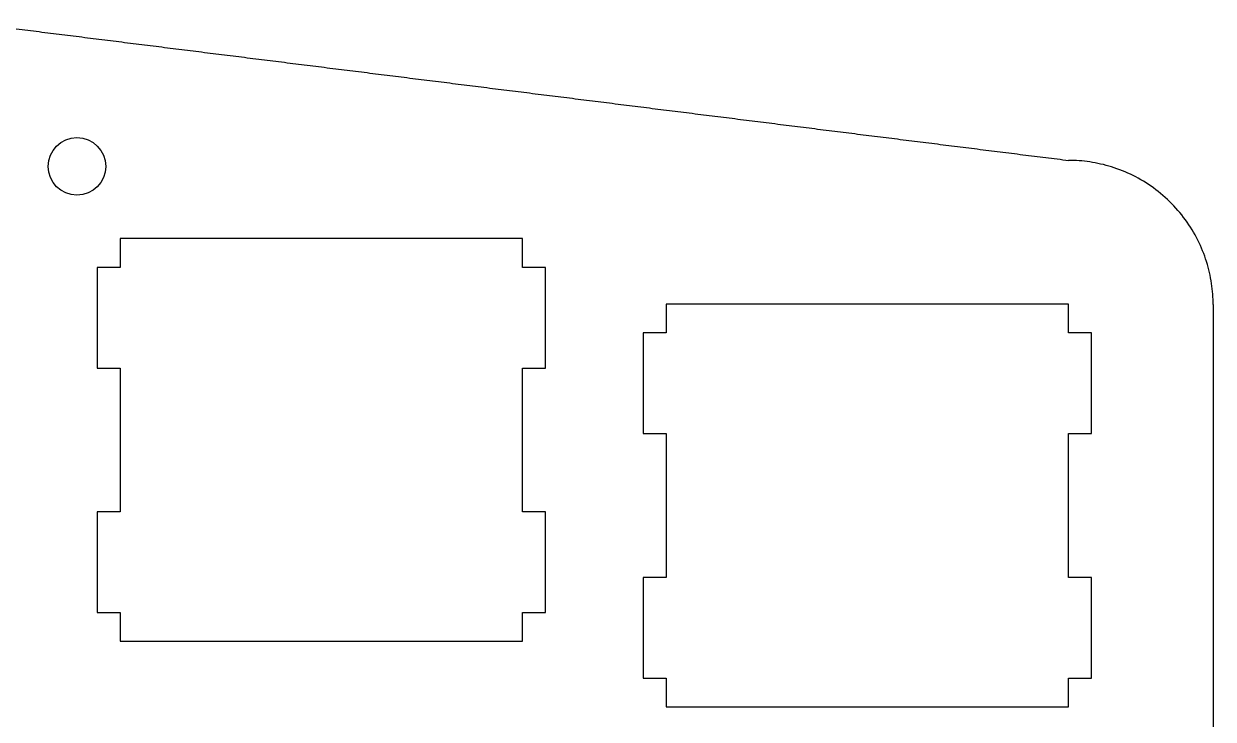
# Model space of a CAD drawing. Extents: x 0 to 145, y 2 to 120.
# Drawn here: x 77.65 to 119.03, y 96.28 to 120.46 of the extents above; entities that cross this region are included whole.
import ezdxf

# ---------------------------------------------------------------- set-up
doc = ezdxf.new("R2010")
doc.units = 0

# ---------------------------------------------------------------- blocks, each defined once
blk = doc.blocks.new('WIRE006')
at = {"layer": 'Row0', "color": 0}
for points in [[(95, 112.9896), (94.9, 112.9896), (94.8, 112.9896), (94.7, 112.9896), (94.6, 112.9896), (94.5, 112.9896), (94.4, 112.9896), (94.3, 112.9896), (94.2, 112.9896), (94.1, 112.9896), (94, 112.9896), (93.9, 112.9896), (93.8, 112.9896), (93.7, 112.9896), (93.6, 112.9896), (93.5, 112.9896), (93.4, 112.9896), (93.3, 112.9896), (93.2, 112.9896), (93.1, 112.9896), (93, 112.9896), (92.9, 112.9896), (92.8, 112.9896), (92.7, 112.9896), (92.6, 112.9896), (92.5, 112.9896), (92.4, 112.9896), (92.3, 112.9896), (92.2, 112.9896), (92.1, 112.9896), (92, 112.9896), (91.9, 112.9896), (91.8, 112.9896), (91.7, 112.9896), (91.6, 112.9896), (91.5, 112.9896), (91.4, 112.9896), (91.3, 112.9896), (91.2, 112.9896), (91.1, 112.9896), (91, 112.9896), (90.9, 112.9896), (90.8, 112.9896), (90.7, 112.9896), (90.6, 112.9896), (90.5, 112.9896), (90.4, 112.9896), (90.3, 112.9896), (90.2, 112.9896), (90.1, 112.9896), (90, 112.9896), (89.9, 112.9896), (89.8, 112.9896), (89.7, 112.9896), (89.6, 112.9896), (89.5, 112.9896), (89.4, 112.9896), (89.3, 112.9896), (89.2, 112.9896), (89.1, 112.9896), (89, 112.9896), (88.9, 112.9896), (88.8, 112.9896), (88.7, 112.9896), (88.6, 112.9896), (88.5, 112.9896), (88.4, 112.9896), (88.3, 112.9896), (88.2, 112.9896), (88.1, 112.9896), (88, 112.9896), (87.9, 112.9896), (87.8, 112.9896), (87.7, 112.9896), (87.6, 112.9896), (87.5, 112.9896), (87.4, 112.9896), (87.3, 112.9896), (87.2, 112.9896), (87.1, 112.9896), (87, 112.9896), (86.9, 112.9896), (86.8, 112.9896), (86.7, 112.9896), (86.6, 112.9896), (86.5, 112.9896), (86.4, 112.9896), (86.3, 112.9896), (86.2, 112.9896), (86.1, 112.9896), (86, 112.9896), (85.9, 112.9896), (85.8, 112.9896), (85.7, 112.9896), (85.6, 112.9896), (85.5, 112.9896), (85.4, 112.9896), (85.3, 112.9896), (85.2, 112.9896), (85.1, 112.9896), (85, 112.9896), (84.9, 112.9896), (84.8, 112.9896), (84.7, 112.9896), (84.6, 112.9896), (84.5, 112.9896), (84.4, 112.9896), (84.3, 112.9896), (84.2, 112.9896), (84.1, 112.9896), (84, 112.9896), (83.9, 112.9896), (83.8, 112.9896), (83.7, 112.9896), (83.6, 112.9896), (83.5, 112.9896), (83.4, 112.9896), (83.3, 112.9896), (83.2, 112.9896), (83.1, 112.9896), (83, 112.9896), (82.9, 112.9896), (82.8, 112.9896), (82.7, 112.9896), (82.6, 112.9896), (82.5, 112.9896), (82.4, 112.9896), (82.3, 112.9896), (82.2, 112.9896), (82.1, 112.9896), (82, 112.9896), (81.9, 112.9896), (81.8, 112.9896), (81.7, 112.9896), (81.6, 112.9896), (81.5, 112.9896), (81.4, 112.9896), (81.3, 112.9896), (81.2, 112.9896), (81.1, 112.9896), (81, 112.9896)], [(81, 112.9896), (81, 112.8896), (81, 112.7896), (81, 112.6896), (81, 112.5896), (81, 112.4896), (81, 112.3896), (81, 112.2896), (81, 112.1896), (81, 112.0896), (81, 111.9896)], [(95, 111.9896), (95, 112.0896), (95, 112.1896), (95, 112.2896), (95, 112.3896), (95, 112.4896), (95, 112.5896), (95, 112.6896), (95, 112.7896), (95, 112.8896), (95, 112.9896)], [(81, 111.9896), (80.9, 111.9896), (80.8, 111.9896), (80.7, 111.9896), (80.6, 111.9896), (80.5, 111.9896), (80.4, 111.9896), (80.3, 111.9896), (80.2, 111.9896)], [(80.2, 111.9896), (80.2, 111.8896), (80.2, 111.7896), (80.2, 111.6896), (80.2, 111.5896), (80.2, 111.4896), (80.2, 111.3896), (80.2, 111.2896), (80.2, 111.1896), (80.2, 111.0896), (80.2, 110.9896), (80.2, 110.8896), (80.2, 110.7896), (80.2, 110.6896), (80.2, 110.5896), (80.2, 110.4896), (80.2, 110.3896), (80.2, 110.2896), (80.2, 110.1896), (80.2, 110.0896), (80.2, 109.9896), (80.2, 109.8896), (80.2, 109.7896), (80.2, 109.6896), (80.2, 109.5896), (80.2, 109.4896), (80.2, 109.3896), (80.2, 109.2896), (80.2, 109.1896), (80.2, 109.0896), (80.2, 108.9896), (80.2, 108.8896), (80.2, 108.7896), (80.2, 108.6896), (80.2, 108.5896), (80.2, 108.4896)], [(95.8, 111.9896), (95.7, 111.9896), (95.6, 111.9896), (95.5, 111.9896), (95.4, 111.9896), (95.3, 111.9896), (95.2, 111.9896), (95.1, 111.9896), (95, 111.9896)], [(95.8, 108.4896), (95.8, 108.5896), (95.8, 108.6896), (95.8, 108.7896), (95.8, 108.8896), (95.8, 108.9896), (95.8, 109.0896), (95.8, 109.1896), (95.8, 109.2896), (95.8, 109.3896), (95.8, 109.4896), (95.8, 109.5896), (95.8, 109.6896), (95.8, 109.7896), (95.8, 109.8896), (95.8, 109.9896), (95.8, 110.0896), (95.8, 110.1896), (95.8, 110.2896), (95.8, 110.3896), (95.8, 110.4896), (95.8, 110.5896), (95.8, 110.6896), (95.8, 110.7896), (95.8, 110.8896), (95.8, 110.9896), (95.8, 111.0896), (95.8, 111.1896), (95.8, 111.2896), (95.8, 111.3896), (95.8, 111.4896), (95.8, 111.5896), (95.8, 111.6896), (95.8, 111.7896), (95.8, 111.8896), (95.8, 111.9896)], [(80.2, 108.4896), (80.3, 108.4896), (80.4, 108.4896), (80.5, 108.4896), (80.6, 108.4896), (80.7, 108.4896), (80.8, 108.4896), (80.9, 108.4896), (81, 108.4896)], [(81, 108.4896), (81, 108.3896), (81, 108.2896), (81, 108.1896), (81, 108.0896), (81, 107.9896), (81, 107.8896), (81, 107.7896), (81, 107.6896), (81, 107.5896), (81, 107.4896), (81, 107.3896), (81, 107.2896), (81, 107.1896), (81, 107.0896), (81, 106.9896), (81, 106.8896), (81, 106.7896), (81, 106.6896), (81, 106.5896), (81, 106.4896), (81, 106.3896), (81, 106.2896), (81, 106.1896), (81, 106.0896), (81, 105.9896), (81, 105.8896), (81, 105.7896), (81, 105.6896), (81, 105.5896), (81, 105.4896), (81, 105.3896), (81, 105.2896), (81, 105.1896), (81, 105.0896), (81, 104.9896), (81, 104.8896), (81, 104.7896), (81, 104.6896), (81, 104.5896), (81, 104.4896), (81, 104.3896), (81, 104.2896), (81, 104.1896), (81, 104.0896), (81, 103.9896), (81, 103.8896), (81, 103.7896), (81, 103.6896), (81, 103.5896), (81, 103.4896)], [(95, 103.4896), (95, 103.5896), (95, 103.6896), (95, 103.7896), (95, 103.8896), (95, 103.9896), (95, 104.0896), (95, 104.1896), (95, 104.2896), (95, 104.3896), (95, 104.4896), (95, 104.5896), (95, 104.6896), (95, 104.7896), (95, 104.8896), (95, 104.9896), (95, 105.0896), (95, 105.1896), (95, 105.2896), (95, 105.3896), (95, 105.4896), (95, 105.5896), (95, 105.6896), (95, 105.7896), (95, 105.8896), (95, 105.9896), (95, 106.0896), (95, 106.1896), (95, 106.2896), (95, 106.3896), (95, 106.4896), (95, 106.5896), (95, 106.6896), (95, 106.7896), (95, 106.8896), (95, 106.9896), (95, 107.0896), (95, 107.1896), (95, 107.2896), (95, 107.3896), (95, 107.4896), (95, 107.5896), (95, 107.6896), (95, 107.7896), (95, 107.8896), (95, 107.9896), (95, 108.0896), (95, 108.1896), (95, 108.2896), (95, 108.3896), (95, 108.4896)], [(95, 108.4896), (95.1, 108.4896), (95.2, 108.4896), (95.3, 108.4896), (95.4, 108.4896), (95.5, 108.4896), (95.6, 108.4896), (95.7, 108.4896), (95.8, 108.4896)], [(81, 103.4896), (80.9, 103.4896), (80.8, 103.4896), (80.7, 103.4896), (80.6, 103.4896), (80.5, 103.4896), (80.4, 103.4896), (80.3, 103.4896), (80.2, 103.4896)], [(80.2, 103.4896), (80.2, 103.3896), (80.2, 103.2896), (80.2, 103.1896), (80.2, 103.0896), (80.2, 102.9896), (80.2, 102.8896), (80.2, 102.7896), (80.2, 102.6896), (80.2, 102.5896), (80.2, 102.4896), (80.2, 102.3896), (80.2, 102.2896), (80.2, 102.1896), (80.2, 102.0896), (80.2, 101.9896), (80.2, 101.8896), (80.2, 101.7896), (80.2, 101.6896), (80.2, 101.5896), (80.2, 101.4896), (80.2, 101.3896), (80.2, 101.2896), (80.2, 101.1896), (80.2, 101.0896), (80.2, 100.9896), (80.2, 100.8896), (80.2, 100.7896), (80.2, 100.6896), (80.2, 100.5896), (80.2, 100.4896), (80.2, 100.3896), (80.2, 100.2896), (80.2, 100.1896), (80.2, 100.0896), (80.2, 99.9896)], [(95.8, 103.4896), (95.7, 103.4896), (95.6, 103.4896), (95.5, 103.4896), (95.4, 103.4896), (95.3, 103.4896), (95.2, 103.4896), (95.1, 103.4896), (95, 103.4896)], [(95.8, 99.9896), (95.8, 100.0896), (95.8, 100.1896), (95.8, 100.2896), (95.8, 100.3896), (95.8, 100.4896), (95.8, 100.5896), (95.8, 100.6896), (95.8, 100.7896), (95.8, 100.8896), (95.8, 100.9896), (95.8, 101.0896), (95.8, 101.1896), (95.8, 101.2896), (95.8, 101.3896), (95.8, 101.4896), (95.8, 101.5896), (95.8, 101.6896), (95.8, 101.7896), (95.8, 101.8896), (95.8, 101.9896), (95.8, 102.0896), (95.8, 102.1896), (95.8, 102.2896), (95.8, 102.3896), (95.8, 102.4896), (95.8, 102.5896), (95.8, 102.6896), (95.8, 102.7896), (95.8, 102.8896), (95.8, 102.9896), (95.8, 103.0896), (95.8, 103.1896), (95.8, 103.2896), (95.8, 103.3896), (95.8, 103.4896)], [(80.2, 99.9896), (80.3, 99.9896), (80.4, 99.9896), (80.5, 99.9896), (80.6, 99.9896), (80.7, 99.9896), (80.8, 99.9896), (80.9, 99.9896), (81, 99.9896)], [(81, 99.9896), (81, 99.8896), (81, 99.7896), (81, 99.6896), (81, 99.5896), (81, 99.4896), (81, 99.3896), (81, 99.2896), (81, 99.1896), (81, 99.0896), (81, 98.9896)], [(95, 98.9896), (95, 99.0896), (95, 99.1896), (95, 99.2896), (95, 99.3896), (95, 99.4896), (95, 99.5896), (95, 99.6896), (95, 99.7896), (95, 99.8896), (95, 99.9896)], [(95, 99.9896), (95.1, 99.9896), (95.2, 99.9896), (95.3, 99.9896), (95.4, 99.9896), (95.5, 99.9896), (95.6, 99.9896), (95.7, 99.9896), (95.8, 99.9896)], [(81, 98.9896), (81.1, 98.9896), (81.2, 98.9896), (81.3, 98.9896), (81.4, 98.9896), (81.5, 98.9896), (81.6, 98.9896), (81.7, 98.9896), (81.8, 98.9896), (81.9, 98.9896), (82, 98.9896), (82.1, 98.9896), (82.2, 98.9896), (82.3, 98.9896), (82.4, 98.9896), (82.5, 98.9896), (82.6, 98.9896), (82.7, 98.9896), (82.8, 98.9896), (82.9, 98.9896), (83, 98.9896), (83.1, 98.9896), (83.2, 98.9896), (83.3, 98.9896), (83.4, 98.9896), (83.5, 98.9896), (83.6, 98.9896), (83.7, 98.9896), (83.8, 98.9896), (83.9, 98.9896), (84, 98.9896), (84.1, 98.9896), (84.2, 98.9896), (84.3, 98.9896), (84.4, 98.9896), (84.5, 98.9896), (84.6, 98.9896), (84.7, 98.9896), (84.8, 98.9896), (84.9, 98.9896), (85, 98.9896), (85.1, 98.9896), (85.2, 98.9896), (85.3, 98.9896), (85.4, 98.9896), (85.5, 98.9896), (85.6, 98.9896), (85.7, 98.9896), (85.8, 98.9896), (85.9, 98.9896), (86, 98.9896), (86.1, 98.9896), (86.2, 98.9896), (86.3, 98.9896), (86.4, 98.9896), (86.5, 98.9896), (86.6, 98.9896), (86.7, 98.9896), (86.8, 98.9896), (86.9, 98.9896), (87, 98.9896), (87.1, 98.9896), (87.2, 98.9896), (87.3, 98.9896), (87.4, 98.9896), (87.5, 98.9896), (87.6, 98.9896), (87.7, 98.9896), (87.8, 98.9896), (87.9, 98.9896), (88, 98.9896), (88.1, 98.9896), (88.2, 98.9896), (88.3, 98.9896), (88.4, 98.9896), (88.5, 98.9896), (88.6, 98.9896), (88.7, 98.9896), (88.8, 98.9896), (88.9, 98.9896), (89, 98.9896), (89.1, 98.9896), (89.2, 98.9896), (89.3, 98.9896), (89.4, 98.9896), (89.5, 98.9896), (89.6, 98.9896), (89.7, 98.9896), (89.8, 98.9896), (89.9, 98.9896), (90, 98.9896), (90.1, 98.9896), (90.2, 98.9896), (90.3, 98.9896), (90.4, 98.9896), (90.5, 98.9896), (90.6, 98.9896), (90.7, 98.9896), (90.8, 98.9896), (90.9, 98.9896), (91, 98.9896), (91.1, 98.9896), (91.2, 98.9896), (91.3, 98.9896), (91.4, 98.9896), (91.5, 98.9896), (91.6, 98.9896), (91.7, 98.9896), (91.8, 98.9896), (91.9, 98.9896), (92, 98.9896), (92.1, 98.9896), (92.2, 98.9896), (92.3, 98.9896), (92.4, 98.9896), (92.5, 98.9896), (92.6, 98.9896), (92.7, 98.9896), (92.8, 98.9896), (92.9, 98.9896), (93, 98.9896), (93.1, 98.9896), (93.2, 98.9896), (93.3, 98.9896), (93.4, 98.9896), (93.5, 98.9896), (93.6, 98.9896), (93.7, 98.9896), (93.8, 98.9896), (93.9, 98.9896), (94, 98.9896), (94.1, 98.9896), (94.2, 98.9896), (94.3, 98.9896), (94.4, 98.9896), (94.5, 98.9896), (94.6, 98.9896), (94.7, 98.9896), (94.8, 98.9896), (94.9, 98.9896), (95, 98.9896)]]:
    blk.add_lwpolyline(points, dxfattribs=at)
blk = doc.blocks.new('WIRE007')
at = {"layer": 'Row0', "color": 0}
for points in [[(114, 110.7096), (113.9, 110.7096), (113.8, 110.7096), (113.7, 110.7096), (113.6, 110.7096), (113.5, 110.7096), (113.4, 110.7096), (113.3, 110.7096), (113.2, 110.7096), (113.1, 110.7096), (113, 110.7096), (112.9, 110.7096), (112.8, 110.7096), (112.7, 110.7096), (112.6, 110.7096), (112.5, 110.7096), (112.4, 110.7096), (112.3, 110.7096), (112.2, 110.7096), (112.1, 110.7096), (112, 110.7096), (111.9, 110.7096), (111.8, 110.7096), (111.7, 110.7096), (111.6, 110.7096), (111.5, 110.7096), (111.4, 110.7096), (111.3, 110.7096), (111.2, 110.7096), (111.1, 110.7096), (111, 110.7096), (110.9, 110.7096), (110.8, 110.7096), (110.7, 110.7096), (110.6, 110.7096), (110.5, 110.7096), (110.4, 110.7096), (110.3, 110.7096), (110.2, 110.7096), (110.1, 110.7096), (110, 110.7096), (109.9, 110.7096), (109.8, 110.7096), (109.7, 110.7096), (109.6, 110.7096), (109.5, 110.7096), (109.4, 110.7096), (109.3, 110.7096), (109.2, 110.7096), (109.1, 110.7096), (109, 110.7096), (108.9, 110.7096), (108.8, 110.7096), (108.7, 110.7096), (108.6, 110.7096), (108.5, 110.7096), (108.4, 110.7096), (108.3, 110.7096), (108.2, 110.7096), (108.1, 110.7096), (108, 110.7096), (107.9, 110.7096), (107.8, 110.7096), (107.7, 110.7096), (107.6, 110.7096), (107.5, 110.7096), (107.4, 110.7096), (107.3, 110.7096), (107.2, 110.7096), (107.1, 110.7096), (107, 110.7096), (106.9, 110.7096), (106.8, 110.7096), (106.7, 110.7096), (106.6, 110.7096), (106.5, 110.7096), (106.4, 110.7096), (106.3, 110.7096), (106.2, 110.7096), (106.1, 110.7096), (106, 110.7096), (105.9, 110.7096), (105.8, 110.7096), (105.7, 110.7096), (105.6, 110.7096), (105.5, 110.7096), (105.4, 110.7096), (105.3, 110.7096), (105.2, 110.7096), (105.1, 110.7096), (105, 110.7096), (104.9, 110.7096), (104.8, 110.7096), (104.7, 110.7096), (104.6, 110.7096), (104.5, 110.7096), (104.4, 110.7096), (104.3, 110.7096), (104.2, 110.7096), (104.1, 110.7096), (104, 110.7096), (103.9, 110.7096), (103.8, 110.7096), (103.7, 110.7096), (103.6, 110.7096), (103.5, 110.7096), (103.4, 110.7096), (103.3, 110.7096), (103.2, 110.7096), (103.1, 110.7096), (103, 110.7096), (102.9, 110.7096), (102.8, 110.7096), (102.7, 110.7096), (102.6, 110.7096), (102.5, 110.7096), (102.4, 110.7096), (102.3, 110.7096), (102.2, 110.7096), (102.1, 110.7096), (102, 110.7096), (101.9, 110.7096), (101.8, 110.7096), (101.7, 110.7096), (101.6, 110.7096), (101.5, 110.7096), (101.4, 110.7096), (101.3, 110.7096), (101.2, 110.7096), (101.1, 110.7096), (101, 110.7096), (100.9, 110.7096), (100.8, 110.7096), (100.7, 110.7096), (100.6, 110.7096), (100.5, 110.7096), (100.4, 110.7096), (100.3, 110.7096), (100.2, 110.7096), (100.1, 110.7096), (100, 110.7096)], [(100, 110.7096), (100, 110.6096), (100, 110.5096), (100, 110.4096), (100, 110.3096), (100, 110.2096), (100, 110.1096), (100, 110.0096), (100, 109.9096), (100, 109.8096), (100, 109.7096)], [(114, 109.7096), (114, 109.8096), (114, 109.9096), (114, 110.0096), (114, 110.1096), (114, 110.2096), (114, 110.3096), (114, 110.4096), (114, 110.5096), (114, 110.6096), (114, 110.7096)], [(99.2, 109.7096), (99.2, 109.6096), (99.2, 109.5096), (99.2, 109.4096), (99.2, 109.3096), (99.2, 109.2096), (99.2, 109.1096), (99.2, 109.0096), (99.2, 108.9096), (99.2, 108.8096), (99.2, 108.7096), (99.2, 108.6096), (99.2, 108.5096), (99.2, 108.4096), (99.2, 108.3096), (99.2, 108.2096), (99.2, 108.1096), (99.2, 108.0096), (99.2, 107.9096), (99.2, 107.8096), (99.2, 107.7096), (99.2, 107.6096), (99.2, 107.5096), (99.2, 107.4096), (99.2, 107.3096), (99.2, 107.2096), (99.2, 107.1096), (99.2, 107.0096), (99.2, 106.9096), (99.2, 106.8096), (99.2, 106.7096), (99.2, 106.6096), (99.2, 106.5096), (99.2, 106.4096), (99.2, 106.3096), (99.2, 106.2096)], [(100, 109.7096), (99.9, 109.7096), (99.8, 109.7096), (99.7, 109.7096), (99.6, 109.7096), (99.5, 109.7096), (99.4, 109.7096), (99.3, 109.7096), (99.2, 109.7096)], [(114.8, 109.7096), (114.7, 109.7096), (114.6, 109.7096), (114.5, 109.7096), (114.4, 109.7096), (114.3, 109.7096), (114.2, 109.7096), (114.1, 109.7096), (114, 109.7096)], [(114.8, 106.2096), (114.8, 106.3096), (114.8, 106.4096), (114.8, 106.5096), (114.8, 106.6096), (114.8, 106.7096), (114.8, 106.8096), (114.8, 106.9096), (114.8, 107.0096), (114.8, 107.1096), (114.8, 107.2096), (114.8, 107.3096), (114.8, 107.4096), (114.8, 107.5096), (114.8, 107.6096), (114.8, 107.7096), (114.8, 107.8096), (114.8, 107.9096), (114.8, 108.0096), (114.8, 108.1096), (114.8, 108.2096), (114.8, 108.3096), (114.8, 108.4096), (114.8, 108.5096), (114.8, 108.6096), (114.8, 108.7096), (114.8, 108.8096), (114.8, 108.9096), (114.8, 109.0096), (114.8, 109.1096), (114.8, 109.2096), (114.8, 109.3096), (114.8, 109.4096), (114.8, 109.5096), (114.8, 109.6096), (114.8, 109.7096)], [(99.2, 106.2096), (99.3, 106.2096), (99.4, 106.2096), (99.5, 106.2096), (99.6, 106.2096), (99.7, 106.2096), (99.8, 106.2096), (99.9, 106.2096), (100, 106.2096)], [(100, 106.2096), (100, 106.1096), (100, 106.0096), (100, 105.9096), (100, 105.8096), (100, 105.7096), (100, 105.6096), (100, 105.5096), (100, 105.4096), (100, 105.3096), (100, 105.2096), (100, 105.1096), (100, 105.0096), (100, 104.9096), (100, 104.8096), (100, 104.7096), (100, 104.6096), (100, 104.5096), (100, 104.4096), (100, 104.3096), (100, 104.2096), (100, 104.1096), (100, 104.0096), (100, 103.9096), (100, 103.8096), (100, 103.7096), (100, 103.6096), (100, 103.5096), (100, 103.4096), (100, 103.3096), (100, 103.2096), (100, 103.1096), (100, 103.0096), (100, 102.9096), (100, 102.8096), (100, 102.7096), (100, 102.6096), (100, 102.5096), (100, 102.4096), (100, 102.3096), (100, 102.2096), (100, 102.1096), (100, 102.0096), (100, 101.9096), (100, 101.8096), (100, 101.7096), (100, 101.6096), (100, 101.5096), (100, 101.4096), (100, 101.3096), (100, 101.2096)], [(114, 101.2096), (114, 101.3096), (114, 101.4096), (114, 101.5096), (114, 101.6096), (114, 101.7096), (114, 101.8096), (114, 101.9096), (114, 102.0096), (114, 102.1096), (114, 102.2096), (114, 102.3096), (114, 102.4096), (114, 102.5096), (114, 102.6096), (114, 102.7096), (114, 102.8096), (114, 102.9096), (114, 103.0096), (114, 103.1096), (114, 103.2096), (114, 103.3096), (114, 103.4096), (114, 103.5096), (114, 103.6096), (114, 103.7096), (114, 103.8096), (114, 103.9096), (114, 104.0096), (114, 104.1096), (114, 104.2096), (114, 104.3096), (114, 104.4096), (114, 104.5096), (114, 104.6096), (114, 104.7096), (114, 104.8096), (114, 104.9096), (114, 105.0096), (114, 105.1096), (114, 105.2096), (114, 105.3096), (114, 105.4096), (114, 105.5096), (114, 105.6096), (114, 105.7096), (114, 105.8096), (114, 105.9096), (114, 106.0096), (114, 106.1096), (114, 106.2096)], [(114, 106.2096), (114.1, 106.2096), (114.2, 106.2096), (114.3, 106.2096), (114.4, 106.2096), (114.5, 106.2096), (114.6, 106.2096), (114.7, 106.2096), (114.8, 106.2096)], [(100, 101.2096), (99.9, 101.2096), (99.8, 101.2096), (99.7, 101.2096), (99.6, 101.2096), (99.5, 101.2096), (99.4, 101.2096), (99.3, 101.2096), (99.2, 101.2096)], [(99.2, 101.2096), (99.2, 101.1096), (99.2, 101.0096), (99.2, 100.9096), (99.2, 100.8096), (99.2, 100.7096), (99.2, 100.6096), (99.2, 100.5096), (99.2, 100.4096), (99.2, 100.3096), (99.2, 100.2096), (99.2, 100.1096), (99.2, 100.0096), (99.2, 99.9096), (99.2, 99.8096), (99.2, 99.7096), (99.2, 99.6096), (99.2, 99.5096), (99.2, 99.4096), (99.2, 99.3096), (99.2, 99.2096), (99.2, 99.1096), (99.2, 99.0096), (99.2, 98.9096), (99.2, 98.8096), (99.2, 98.7096), (99.2, 98.6096), (99.2, 98.5096), (99.2, 98.4096), (99.2, 98.3096), (99.2, 98.2096), (99.2, 98.1096), (99.2, 98.0096), (99.2, 97.9096), (99.2, 97.8096), (99.2, 97.7096)], [(114.8, 101.2096), (114.7, 101.2096), (114.6, 101.2096), (114.5, 101.2096), (114.4, 101.2096), (114.3, 101.2096), (114.2, 101.2096), (114.1, 101.2096), (114, 101.2096)], [(114.8, 97.7096), (114.8, 97.8096), (114.8, 97.9096), (114.8, 98.0096), (114.8, 98.1096), (114.8, 98.2096), (114.8, 98.3096), (114.8, 98.4096), (114.8, 98.5096), (114.8, 98.6096), (114.8, 98.7096), (114.8, 98.8096), (114.8, 98.9096), (114.8, 99.0096), (114.8, 99.1096), (114.8, 99.2096), (114.8, 99.3096), (114.8, 99.4096), (114.8, 99.5096), (114.8, 99.6096), (114.8, 99.7096), (114.8, 99.8096), (114.8, 99.9096), (114.8, 100.0096), (114.8, 100.1096), (114.8, 100.2096), (114.8, 100.3096), (114.8, 100.4096), (114.8, 100.5096), (114.8, 100.6096), (114.8, 100.7096), (114.8, 100.8096), (114.8, 100.9096), (114.8, 101.0096), (114.8, 101.1096), (114.8, 101.2096)], [(99.2, 97.7096), (99.3, 97.7096), (99.4, 97.7096), (99.5, 97.7096), (99.6, 97.7096), (99.7, 97.7096), (99.8, 97.7096), (99.9, 97.7096), (100, 97.7096)], [(100, 97.7096), (100, 97.6096), (100, 97.5096), (100, 97.4096), (100, 97.3096), (100, 97.2096), (100, 97.1096), (100, 97.0096), (100, 96.9096), (100, 96.8096), (100, 96.7096)], [(114, 96.7096), (114, 96.8096), (114, 96.9096), (114, 97.0096), (114, 97.1096), (114, 97.2096), (114, 97.3096), (114, 97.4096), (114, 97.5096), (114, 97.6096), (114, 97.7096)], [(114, 97.7096), (114.1, 97.7096), (114.2, 97.7096), (114.3, 97.7096), (114.4, 97.7096), (114.5, 97.7096), (114.6, 97.7096), (114.7, 97.7096), (114.8, 97.7096)], [(100, 96.7096), (100.1, 96.7096), (100.2, 96.7096), (100.3, 96.7096), (100.4, 96.7096), (100.5, 96.7096), (100.6, 96.7096), (100.7, 96.7096), (100.8, 96.7096), (100.9, 96.7096), (101, 96.7096), (101.1, 96.7096), (101.2, 96.7096), (101.3, 96.7096), (101.4, 96.7096), (101.5, 96.7096), (101.6, 96.7096), (101.7, 96.7096), (101.8, 96.7096), (101.9, 96.7096), (102, 96.7096), (102.1, 96.7096), (102.2, 96.7096), (102.3, 96.7096), (102.4, 96.7096), (102.5, 96.7096), (102.6, 96.7096), (102.7, 96.7096), (102.8, 96.7096), (102.9, 96.7096), (103, 96.7096), (103.1, 96.7096), (103.2, 96.7096), (103.3, 96.7096), (103.4, 96.7096), (103.5, 96.7096), (103.6, 96.7096), (103.7, 96.7096), (103.8, 96.7096), (103.9, 96.7096), (104, 96.7096), (104.1, 96.7096), (104.2, 96.7096), (104.3, 96.7096), (104.4, 96.7096), (104.5, 96.7096), (104.6, 96.7096), (104.7, 96.7096), (104.8, 96.7096), (104.9, 96.7096), (105, 96.7096), (105.1, 96.7096), (105.2, 96.7096), (105.3, 96.7096), (105.4, 96.7096), (105.5, 96.7096), (105.6, 96.7096), (105.7, 96.7096), (105.8, 96.7096), (105.9, 96.7096), (106, 96.7096), (106.1, 96.7096), (106.2, 96.7096), (106.3, 96.7096), (106.4, 96.7096), (106.5, 96.7096), (106.6, 96.7096), (106.7, 96.7096), (106.8, 96.7096), (106.9, 96.7096), (107, 96.7096), (107.1, 96.7096), (107.2, 96.7096), (107.3, 96.7096), (107.4, 96.7096), (107.5, 96.7096), (107.6, 96.7096), (107.7, 96.7096), (107.8, 96.7096), (107.9, 96.7096), (108, 96.7096), (108.1, 96.7096), (108.2, 96.7096), (108.3, 96.7096), (108.4, 96.7096), (108.5, 96.7096), (108.6, 96.7096), (108.7, 96.7096), (108.8, 96.7096), (108.9, 96.7096), (109, 96.7096), (109.1, 96.7096), (109.2, 96.7096), (109.3, 96.7096), (109.4, 96.7096), (109.5, 96.7096), (109.6, 96.7096), (109.7, 96.7096), (109.8, 96.7096), (109.9, 96.7096), (110, 96.7096), (110.1, 96.7096), (110.2, 96.7096), (110.3, 96.7096), (110.4, 96.7096), (110.5, 96.7096), (110.6, 96.7096), (110.7, 96.7096), (110.8, 96.7096), (110.9, 96.7096), (111, 96.7096), (111.1, 96.7096), (111.2, 96.7096), (111.3, 96.7096), (111.4, 96.7096), (111.5, 96.7096), (111.6, 96.7096), (111.7, 96.7096), (111.8, 96.7096), (111.9, 96.7096), (112, 96.7096), (112.1, 96.7096), (112.2, 96.7096), (112.3, 96.7096), (112.4, 96.7096), (112.5, 96.7096), (112.6, 96.7096), (112.7, 96.7096), (112.8, 96.7096), (112.9, 96.7096), (113, 96.7096), (113.1, 96.7096), (113.2, 96.7096), (113.3, 96.7096), (113.4, 96.7096), (113.5, 96.7096), (113.6, 96.7096), (113.7, 96.7096), (113.8, 96.7096), (113.9, 96.7096), (114, 96.7096)]]:
    blk.add_lwpolyline(points, dxfattribs=at)
blk = doc.blocks.new('CIRCLE028')
at = {"layer": 'ScrewHolesTop', "color": 0}
blk.add_circle((79.5, 115.5), 1, dxfattribs=at)
blk = doc.blocks.new('BLOCK_LINE057')
at = {"layer": 'StraigtLineTop', "color": 0}
blk.add_lwpolyline([(119.032, 110.695), (119.032, 110.595), (119.032, 110.495), (119.032, 110.395), (119.032, 110.295), (119.032, 110.195), (119.032, 110.096), (119.032, 109.996), (119.032, 109.896), (119.032, 109.796), (119.032, 109.696), (119.032, 109.596), (119.032, 109.496), (119.032, 109.397), (119.032, 109.297), (119.032, 109.197), (119.032, 109.097), (119.032, 108.997), (119.032, 108.897), (119.032, 108.798), (119.032, 108.698), (119.032, 108.598), (119.032, 108.498), (119.032, 108.398), (119.032, 108.298), (119.032, 108.198), (119.032, 108.099), (119.032, 107.999), (119.032, 107.899), (119.032, 107.799), (119.032, 107.699), (119.032, 107.599), (119.032, 107.5), (119.032, 107.4), (119.032, 107.3), (119.032, 107.2), (119.032, 107.1), (119.032, 107), (119.032, 106.9), (119.032, 106.801), (119.032, 106.701), (119.032, 106.601), (119.032, 106.501), (119.032, 106.401), (119.032, 106.301), (119.032, 106.202), (119.032, 106.102), (119.032, 106.002), (119.032, 105.902), (119.032, 105.802), (119.032, 105.702), (119.032, 105.603), (119.032, 105.503), (119.032, 105.403), (119.032, 105.303), (119.032, 105.203), (119.032, 105.103), (119.032, 105.003), (119.032, 104.904), (119.032, 104.804), (119.032, 104.704), (119.032, 104.604), (119.032, 104.504), (119.032, 104.404), (119.032, 104.305), (119.032, 104.205), (119.032, 104.105), (119.032, 104.005), (119.032, 103.905), (119.032, 103.805), (119.032, 103.705), (119.032, 103.606), (119.032, 103.506), (119.032, 103.406), (119.032, 103.306), (119.032, 103.206), (119.032, 103.106), (119.032, 103.007), (119.032, 102.907), (119.032, 102.807), (119.032, 102.707), (119.032, 102.607), (119.032, 102.507), (119.032, 102.407), (119.032, 102.308), (119.032, 102.208), (119.032, 102.108), (119.032, 102.008), (119.032, 101.908), (119.032, 101.808), (119.032, 101.709), (119.032, 101.609), (119.032, 101.509), (119.032, 101.409), (119.032, 101.309), (119.032, 101.209), (119.032, 101.11), (119.032, 101.01), (119.032, 100.91), (119.032, 100.81), (119.032, 100.71), (119.032, 100.61), (119.032, 100.51), (119.032, 100.411), (119.032, 100.311), (119.032, 100.211), (119.032, 100.111), (119.032, 100.011), (119.032, 99.911), (119.032, 99.812), (119.032, 99.712), (119.032, 99.612), (119.032, 99.512), (119.032, 99.412), (119.032, 99.312), (119.032, 99.212), (119.032, 99.113), (119.032, 99.013), (119.032, 98.913), (119.032, 98.813), (119.032, 98.713), (119.032, 98.613), (119.032, 98.514), (119.032, 98.414), (119.032, 98.314), (119.032, 98.214), (119.032, 98.114), (119.032, 98.014), (119.032, 97.915), (119.032, 97.815), (119.032, 97.715), (119.032, 97.615), (119.032, 97.515), (119.032, 97.415), (119.032, 97.315), (119.032, 97.216), (119.032, 97.116), (119.032, 97.016), (119.032, 96.916), (119.032, 96.816), (119.032, 96.716), (119.032, 96.617), (119.032, 96.517), (119.032, 96.417), (119.032, 96.317), (119.032, 96.217), (119.032, 96.117), (119.032, 96.017), (119.032, 95.918), (119.032, 95.818), (119.032, 95.718), (119.032, 95.618), (119.032, 95.518), (119.032, 95.418), (119.032, 95.319), (119.032, 95.219), (119.032, 95.119), (119.032, 95.019), (119.032, 94.919), (119.032, 94.819), (119.032, 94.719), (119.032, 94.62), (119.032, 94.52), (119.032, 94.42), (119.032, 94.32), (119.032, 94.22), (119.032, 94.12), (119.032, 94.021), (119.032, 93.921), (119.032, 93.821), (119.032, 93.721), (119.032, 93.621), (119.032, 93.521), (119.032, 93.422), (119.032, 93.322), (119.032, 93.222), (119.032, 93.122), (119.032, 93.022), (119.032, 92.922), (119.032, 92.822), (119.032, 92.723), (119.032, 92.623), (119.032, 92.523), (119.032, 92.423), (119.032, 92.323), (119.032, 92.223), (119.032, 92.124), (119.032, 92.024), (119.032, 91.924), (119.032, 91.824), (119.032, 91.724), (119.032, 91.624), (119.032, 91.524), (119.032, 91.425), (119.032, 91.325), (119.032, 91.225), (119.032, 91.125), (119.032, 91.025), (119.032, 90.925), (119.032, 90.826), (119.032, 90.726), (119.032, 90.626), (119.032, 90.526), (119.032, 90.426), (119.032, 90.326), (119.032, 90.226), (119.032, 90.127), (119.032, 90.027), (119.032, 89.927), (119.032, 89.827), (119.032, 89.727), (119.032, 89.627), (119.032, 89.528), (119.032, 89.428), (119.032, 89.328), (119.032, 89.228), (119.032, 89.128), (119.032, 89.028), (119.032, 88.929), (119.032, 88.829), (119.032, 88.729), (119.032, 88.629), (119.032, 88.529), (119.032, 88.429), (119.032, 88.329), (119.032, 88.23), (119.032, 88.13), (119.032, 88.03), (119.032, 87.93), (119.032, 87.83), (119.032, 87.73), (119.032, 87.631), (119.032, 87.531), (119.032, 87.431), (119.032, 87.331), (119.032, 87.231), (119.032, 87.131), (119.032, 87.031), (119.032, 86.932), (119.032, 86.832), (119.032, 86.732), (119.032, 86.632), (119.032, 86.532), (119.032, 86.432), (119.032, 86.333), (119.032, 86.233), (119.032, 86.133), (119.032, 86.033), (119.032, 85.933), (119.032, 85.833), (119.032, 85.733), (119.032, 85.634), (119.032, 85.534), (119.032, 85.434), (119.032, 85.334), (119.032, 85.234), (119.032, 85.134), (119.032, 85.035), (119.032, 84.935), (119.032, 84.835), (119.032, 84.735), (119.032, 84.635), (119.032, 84.535), (119.032, 84.436), (119.032, 84.336), (119.032, 84.236), (119.032, 84.136), (119.032, 84.036), (119.032, 83.936), (119.032, 83.836), (119.032, 83.737), (119.032, 83.637), (119.032, 83.537), (119.032, 83.437), (119.032, 83.337), (119.032, 83.237), (119.032, 83.138), (119.032, 83.038), (119.032, 82.938), (119.032, 82.838), (119.032, 82.738), (119.032, 82.638), (119.032, 82.538), (119.032, 82.439), (119.032, 82.339), (119.032, 82.239), (119.032, 82.139), (119.032, 82.039), (119.032, 81.939), (119.032, 81.84), (119.032, 81.74), (119.032, 81.64), (119.032, 81.54), (119.032, 81.44), (119.032, 81.34), (119.032, 81.24), (119.032, 81.141), (119.032, 81.041), (119.032, 80.941), (119.032, 80.841), (119.032, 80.741), (119.032, 80.641), (119.032, 80.542), (119.032, 80.442), (119.032, 80.342), (119.032, 80.242), (119.032, 80.142), (119.032, 80.042), (119.032, 79.943), (119.032, 79.843), (119.032, 79.743), (119.032, 79.643), (119.032, 79.543), (119.032, 79.443), (119.032, 79.343), (119.032, 79.244), (119.032, 79.144), (119.032, 79.044), (119.032, 78.944), (119.032, 78.844), (119.032, 78.744), (119.032, 78.645), (119.032, 78.545), (119.032, 78.445), (119.032, 78.345), (119.032, 78.245), (119.032, 78.145), (119.032, 78.045), (119.032, 77.946), (119.032, 77.846), (119.032, 77.746), (119.032, 77.646), (119.032, 77.546), (119.032, 77.446), (119.032, 77.347), (119.032, 77.247), (119.032, 77.147), (119.032, 77.047), (119.032, 76.947), (119.032, 76.847), (119.032, 76.748), (119.032, 76.648), (119.032, 76.548), (119.032, 76.448), (119.032, 76.348), (119.032, 76.248), (119.032, 76.148), (119.032, 76.049), (119.032, 75.949), (119.032, 75.849), (119.032, 75.749), (119.032, 75.649), (119.032, 75.549), (119.032, 75.45), (119.032, 75.35), (119.032, 75.25), (119.032, 75.15), (119.032, 75.05), (119.032, 74.95), (119.032, 74.85), (119.032, 74.751), (119.032, 74.651), (119.032, 74.551), (119.032, 74.451), (119.032, 74.351), (119.032, 74.251), (119.032, 74.152), (119.032, 74.052), (119.032, 73.952), (119.032, 73.852), (119.032, 73.752), (119.032, 73.652), (119.032, 73.552), (119.032, 73.453), (119.032, 73.353), (119.032, 73.253), (119.032, 73.153), (119.032, 73.053), (119.032, 72.953), (119.032, 72.854), (119.032, 72.754), (119.032, 72.654), (119.032, 72.554), (119.032, 72.454), (119.032, 72.354), (119.032, 72.255), (119.032, 72.155), (119.032, 72.055), (119.032, 71.955), (119.032, 71.855), (119.032, 71.755), (119.032, 71.655), (119.032, 71.556), (119.032, 71.456), (119.032, 71.356), (119.032, 71.256), (119.032, 71.156), (119.032, 71.056), (119.032, 70.957), (119.032, 70.857), (119.032, 70.757), (119.032, 70.657), (119.032, 70.557), (119.032, 70.457)], dxfattribs=at)
blk = doc.blocks.new('BLOCK_LINE007001')
at = {"layer": 'StraigtLineTop', "color": 0}
blk.add_lwpolyline([(76, 120.46), (76.099, 120.447), (76.199, 120.435), (76.298, 120.422), (76.397, 120.41), (76.496, 120.398), (76.595, 120.385), (76.695, 120.373), (76.794, 120.36), (76.893, 120.348), (76.992, 120.336), (77.092, 120.323), (77.191, 120.311), (77.29, 120.298), (77.389, 120.286), (77.488, 120.274), (77.588, 120.261), (77.687, 120.249), (77.786, 120.236), (77.885, 120.224), (77.984, 120.212), (78.084, 120.199), (78.183, 120.187), (78.282, 120.174), (78.381, 120.162), (78.481, 120.15), (78.58, 120.137), (78.679, 120.125), (78.778, 120.112), (78.877, 120.1), (78.977, 120.088), (79.076, 120.075), (79.175, 120.063), (79.274, 120.05), (79.373, 120.038), (79.473, 120.026), (79.572, 120.013), (79.671, 120.001), (79.77, 119.988), (79.87, 119.976), (79.969, 119.964), (80.068, 119.951), (80.167, 119.939), (80.266, 119.926), (80.366, 119.914), (80.465, 119.902), (80.564, 119.889), (80.663, 119.877), (80.763, 119.864), (80.862, 119.852), (80.961, 119.839), (81.06, 119.827), (81.159, 119.815), (81.259, 119.802), (81.358, 119.79), (81.457, 119.777), (81.556, 119.765), (81.655, 119.753), (81.755, 119.74), (81.854, 119.728), (81.953, 119.715), (82.052, 119.703), (82.152, 119.691), (82.251, 119.678), (82.35, 119.666), (82.449, 119.653), (82.548, 119.641), (82.648, 119.629), (82.747, 119.616), (82.846, 119.604), (82.945, 119.591), (83.044, 119.579), (83.144, 119.567), (83.243, 119.554), (83.342, 119.542), (83.441, 119.529), (83.541, 119.517), (83.64, 119.505), (83.739, 119.492), (83.838, 119.48), (83.937, 119.467), (84.037, 119.455), (84.136, 119.443), (84.235, 119.43), (84.334, 119.418), (84.434, 119.405), (84.533, 119.393), (84.632, 119.381), (84.731, 119.368), (84.83, 119.356), (84.93, 119.343), (85.029, 119.331), (85.128, 119.319), (85.227, 119.306), (85.326, 119.294), (85.426, 119.281), (85.525, 119.269), (85.624, 119.257), (85.723, 119.244), (85.823, 119.232), (85.922, 119.219), (86.021, 119.207), (86.12, 119.195), (86.219, 119.182), (86.319, 119.17), (86.418, 119.157), (86.517, 119.145), (86.616, 119.133), (86.715, 119.12), (86.815, 119.108), (86.914, 119.095), (87.013, 119.083), (87.112, 119.071), (87.212, 119.058), (87.311, 119.046), (87.41, 119.033), (87.509, 119.021), (87.608, 119.009), (87.708, 118.996), (87.807, 118.984), (87.906, 118.971), (88.005, 118.959), (88.105, 118.947), (88.204, 118.934), (88.303, 118.922), (88.402, 118.909), (88.501, 118.897), (88.601, 118.885), (88.7, 118.872), (88.799, 118.86), (88.898, 118.847), (88.997, 118.835), (89.097, 118.823), (89.196, 118.81), (89.295, 118.798), (89.394, 118.785), (89.494, 118.773), (89.593, 118.761), (89.692, 118.748), (89.791, 118.736), (89.89, 118.723), (89.99, 118.711), (90.089, 118.699), (90.188, 118.686), (90.287, 118.674), (90.387, 118.661), (90.486, 118.649), (90.585, 118.636), (90.684, 118.624), (90.783, 118.612), (90.883, 118.599), (90.982, 118.587), (91.081, 118.574), (91.18, 118.562), (91.279, 118.55), (91.379, 118.537), (91.478, 118.525), (91.577, 118.512), (91.676, 118.5), (91.776, 118.488), (91.875, 118.475), (91.974, 118.463), (92.073, 118.45), (92.172, 118.438), (92.272, 118.426), (92.371, 118.413), (92.47, 118.401), (92.569, 118.388), (92.668, 118.376), (92.768, 118.364), (92.867, 118.351), (92.966, 118.339), (93.065, 118.326), (93.165, 118.314), (93.264, 118.302), (93.363, 118.289), (93.462, 118.277), (93.561, 118.264), (93.661, 118.252), (93.76, 118.24), (93.859, 118.227), (93.958, 118.215), (94.058, 118.202), (94.157, 118.19), (94.256, 118.178), (94.355, 118.165), (94.454, 118.153), (94.554, 118.14), (94.653, 118.128), (94.752, 118.116), (94.851, 118.103), (94.95, 118.091), (95.05, 118.078), (95.149, 118.066), (95.248, 118.054), (95.347, 118.041), (95.447, 118.029), (95.546, 118.016), (95.645, 118.004), (95.744, 117.992), (95.843, 117.979), (95.943, 117.967), (96.042, 117.954), (96.141, 117.942), (96.24, 117.93), (96.339, 117.917), (96.439, 117.905), (96.538, 117.892), (96.637, 117.88), (96.736, 117.868), (96.836, 117.855), (96.935, 117.843), (97.034, 117.83), (97.133, 117.818), (97.232, 117.806), (97.332, 117.793), (97.431, 117.781), (97.53, 117.768), (97.629, 117.756), (97.729, 117.744), (97.828, 117.731), (97.927, 117.719), (98.026, 117.706), (98.125, 117.694), (98.225, 117.682), (98.324, 117.669), (98.423, 117.657), (98.522, 117.644), (98.621, 117.632), (98.721, 117.62), (98.82, 117.607), (98.919, 117.595), (99.018, 117.582), (99.118, 117.57), (99.217, 117.558), (99.316, 117.545), (99.415, 117.533), (99.514, 117.52), (99.614, 117.508), (99.713, 117.496), (99.812, 117.483), (99.911, 117.471), (100.01, 117.458), (100.11, 117.446), (100.209, 117.433), (100.308, 117.421), (100.407, 117.409), (100.507, 117.396), (100.606, 117.384), (100.705, 117.371), (100.804, 117.359), (100.903, 117.347), (101.003, 117.334), (101.102, 117.322), (101.201, 117.309), (101.3, 117.297), (101.4, 117.285), (101.499, 117.272), (101.598, 117.26), (101.697, 117.247), (101.796, 117.235), (101.896, 117.223), (101.995, 117.21), (102.094, 117.198), (102.193, 117.185), (102.292, 117.173), (102.392, 117.161), (102.491, 117.148), (102.59, 117.136), (102.689, 117.123), (102.789, 117.111), (102.888, 117.099), (102.987, 117.086), (103.086, 117.074), (103.185, 117.061), (103.285, 117.049), (103.384, 117.037), (103.483, 117.024), (103.582, 117.012), (103.681, 116.999), (103.781, 116.987), (103.88, 116.975), (103.979, 116.962), (104.078, 116.95), (104.178, 116.937), (104.277, 116.925), (104.376, 116.913), (104.475, 116.9), (104.574, 116.888), (104.674, 116.875), (104.773, 116.863), (104.872, 116.851), (104.971, 116.838), (105.071, 116.826), (105.17, 116.813), (105.269, 116.801), (105.368, 116.789), (105.467, 116.776), (105.567, 116.764), (105.666, 116.751), (105.765, 116.739), (105.864, 116.727), (105.963, 116.714), (106.063, 116.702), (106.162, 116.689), (106.261, 116.677), (106.36, 116.665), (106.46, 116.652), (106.559, 116.64), (106.658, 116.627), (106.757, 116.615), (106.856, 116.603), (106.956, 116.59), (107.055, 116.578), (107.154, 116.565), (107.253, 116.553), (107.353, 116.541), (107.452, 116.528), (107.551, 116.516), (107.65, 116.503), (107.749, 116.491), (107.849, 116.479), (107.948, 116.466), (108.047, 116.454), (108.146, 116.441), (108.245, 116.429), (108.345, 116.417), (108.444, 116.404), (108.543, 116.392), (108.642, 116.379), (108.742, 116.367), (108.841, 116.355), (108.94, 116.342), (109.039, 116.33), (109.138, 116.317), (109.238, 116.305), (109.337, 116.293), (109.436, 116.28), (109.535, 116.268), (109.634, 116.255), (109.734, 116.243), (109.833, 116.23), (109.932, 116.218), (110.031, 116.206), (110.131, 116.193), (110.23, 116.181), (110.329, 116.168), (110.428, 116.156), (110.527, 116.144), (110.627, 116.131), (110.726, 116.119), (110.825, 116.106), (110.924, 116.094), (111.024, 116.082), (111.123, 116.069), (111.222, 116.057), (111.321, 116.044), (111.42, 116.032), (111.52, 116.02), (111.619, 116.007), (111.718, 115.995), (111.817, 115.982), (111.916, 115.97), (112.016, 115.958), (112.115, 115.945), (112.214, 115.933), (112.313, 115.92), (112.413, 115.908), (112.512, 115.896), (112.611, 115.883), (112.71, 115.871), (112.809, 115.858), (112.909, 115.846), (113.008, 115.834), (113.107, 115.821), (113.206, 115.809), (113.305, 115.796), (113.405, 115.784), (113.504, 115.772), (113.603, 115.759), (113.702, 115.747), (113.802, 115.734), (113.901, 115.722), (114, 115.71)], dxfattribs=at)
blk = doc.blocks.new('BLOCK_ARC001001')
at = {"layer": 'CurvedLineTop', "color": 0}
blk.add_lwpolyline([(119.032, 110.695), (119.031, 110.785), (119.028, 110.876), (119.024, 110.967), (119.018, 111.059), (119.01, 111.152), (119, 111.245), (118.989, 111.338), (118.975, 111.432), (118.96, 111.526), (118.943, 111.62), (118.924, 111.715), (118.903, 111.809), (118.88, 111.904), (118.856, 111.999), (118.829, 112.094), (118.8, 112.188), (118.769, 112.283), (118.736, 112.378), (118.701, 112.472), (118.664, 112.566), (118.626, 112.659), (118.585, 112.752), (118.542, 112.845), (118.496, 112.937), (118.449, 113.028), (118.4, 113.119), (118.349, 113.209), (118.296, 113.298), (118.241, 113.386), (118.184, 113.473), (118.125, 113.559), (118.065, 113.644), (118.002, 113.728), (117.938, 113.811), (117.871, 113.892), (117.803, 113.972), (117.734, 114.051), (117.662, 114.129), (117.589, 114.204), (117.515, 114.279), (117.439, 114.351), (117.361, 114.423), (117.282, 114.492), (117.202, 114.56), (117.12, 114.626), (117.037, 114.69), (116.953, 114.752), (116.868, 114.813), (116.781, 114.871), (116.694, 114.928), (116.605, 114.983), (116.516, 115.035), (116.426, 115.086), (116.335, 115.135), (116.244, 115.182), (116.152, 115.226), (116.059, 115.269), (115.966, 115.31), (115.872, 115.348), (115.778, 115.385), (115.684, 115.419), (115.589, 115.452), (115.495, 115.482), (115.4, 115.511), (115.305, 115.537), (115.21, 115.562), (115.115, 115.584), (115.02, 115.605), (114.926, 115.624), (114.831, 115.64), (114.737, 115.655), (114.644, 115.668), (114.55, 115.679), (114.457, 115.689), (114.365, 115.696), (114.273, 115.702), (114.181, 115.706), (114.09, 115.709), (114, 115.71)], dxfattribs=at)

msp = doc.modelspace()

# ---------------------------------------------------------------- block references
at = {"layer": 'CurvedLineTop', "color": 0}
msp.add_blockref('BLOCK_ARC001001', (0, 0), dxfattribs=at)
at = {"layer": 'Row0', "color": 0}
for name in ['WIRE006', 'WIRE007']:
    msp.add_blockref(name, (0, 0), dxfattribs=at)
at = {"layer": 'ScrewHolesTop', "color": 0}
msp.add_blockref('CIRCLE028', (0, 0), dxfattribs=at)
at = {"layer": 'StraigtLineTop', "color": 0}
for name in ['BLOCK_LINE007001', 'BLOCK_LINE057']:
    msp.add_blockref(name, (0, 0), dxfattribs=at)

doc.saveas('drawing.dxf')
